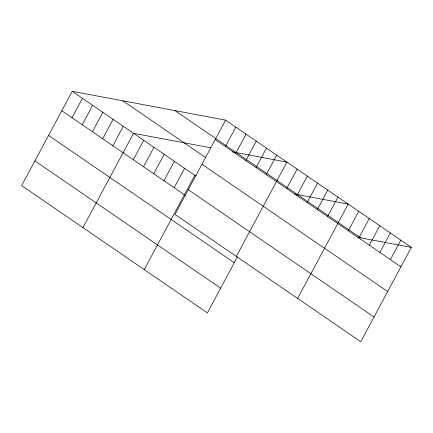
<?xml version="1.0" encoding="UTF-8"?>
<svg xmlns="http://www.w3.org/2000/svg" width="433" height="433" viewBox="0 0 433 433"><rect width="100%" height="100%" fill="white"/><g stroke="black" fill="none" stroke-linecap="round" stroke-linejoin="round"><path stroke-width="0.65" d="M225.609 120.12L175.04 214.438L360.781 341.697L411.35 247.378L225.609 120.12L72.219 91.303L21.65 185.622L207.391 312.88L237.441 256.829M72.013 117.744L82.438 98.307M82.227 124.742L92.651 105.306M92.446 131.74L102.87 112.304M102.659 138.744L113.083 119.302M112.878 145.742L123.297 126.301M82.947 227.617L133.516 133.299L210.833 147.826M133.31 159.739L143.729 140.303M143.523 166.737L153.948 147.301M153.737 173.736L164.161 154.3M163.955 180.734L174.38 161.298M174.169 187.738L184.593 168.296M144.238 269.613L194.807 175.295L196.122 175.544M225.404 146.56L235.828 127.118M235.617 153.558L246.041 134.122M245.836 160.556L256.255 141.12M256.049 167.555L266.474 148.118M266.268 174.559L276.687 155.117M236.331 256.433L286.906 162.115L232.559 151.907M286.695 188.555L297.119 169.114M296.914 195.554L307.338 176.117M307.127 202.552L317.551 183.116M317.346 209.55L327.765 190.114M327.559 216.549L337.984 197.112M297.628 298.424L348.197 204.111L294.478 194.022M348.3 230.762L358.724 211.326M358.827 237.971L369.252 218.535M369.349 245.186L379.773 225.745M379.876 252.396L390.301 232.959M390.404 259.605L400.823 240.169M357.626 237.289L411.35 247.378M174.992 110.61L360.732 237.869M215.185 139.561L400.926 266.82M122.837 100.813L205.643 157.547M201.94 164.269L387.676 291.528M72.219 91.303L195.916 176.058M188.29 189.724L374.025 316.983M61.8 110.745L185.492 195.494M48.55 135.453L234.291 262.712M34.9 160.914L220.641 288.172"/></g></svg>
